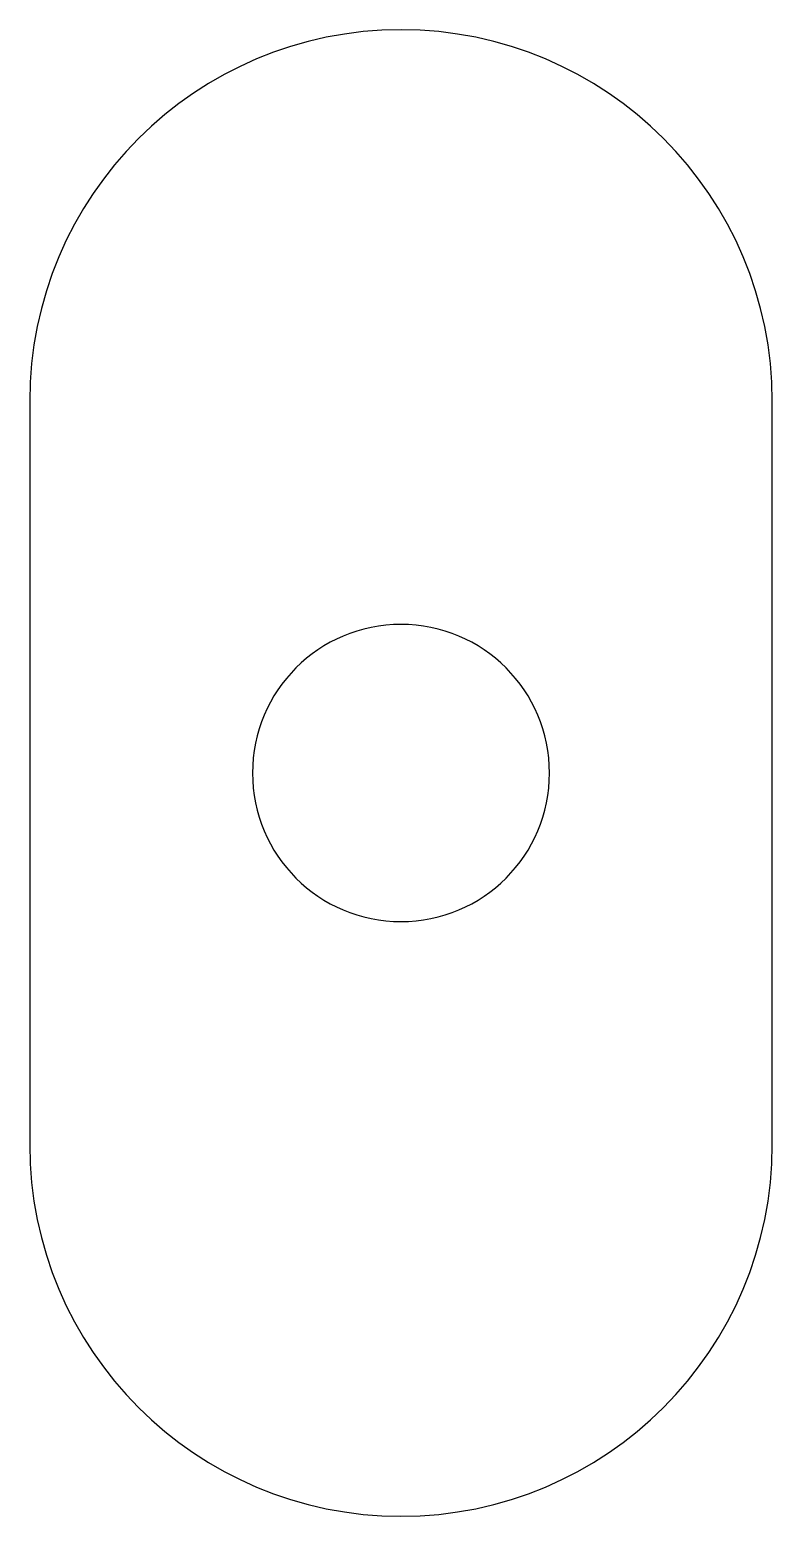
# Model space of a CAD drawing. Header units: millimetres. Extents: x -4 to 4, y -8 to 8.
import ezdxf

# ---------------------------------------------------------------- set-up
doc = ezdxf.new("R2010")
doc.units = ezdxf.units.MM
doc.layers.add('CUT', color=7, linetype='Continuous')

msp = doc.modelspace()

# ---------------------------------------------------------------- linework, layer by layer
at = {"layer": 'CUT'}
for p, q in [((-4, 4), (-4, -4)), ((4, -4), (4, 4))]:
    msp.add_line(p, q, dxfattribs=at)
for centre, radius, start, end in [((0, 4), 4, 0, 180), ((0, 0), 1.6, 0, 180), ((0, 0), 1.6, 180, 360), ((0, -4), 4, 180, 360)]:
    msp.add_arc(centre, radius, start, end, dxfattribs=at)

doc.saveas('drawing.dxf')
